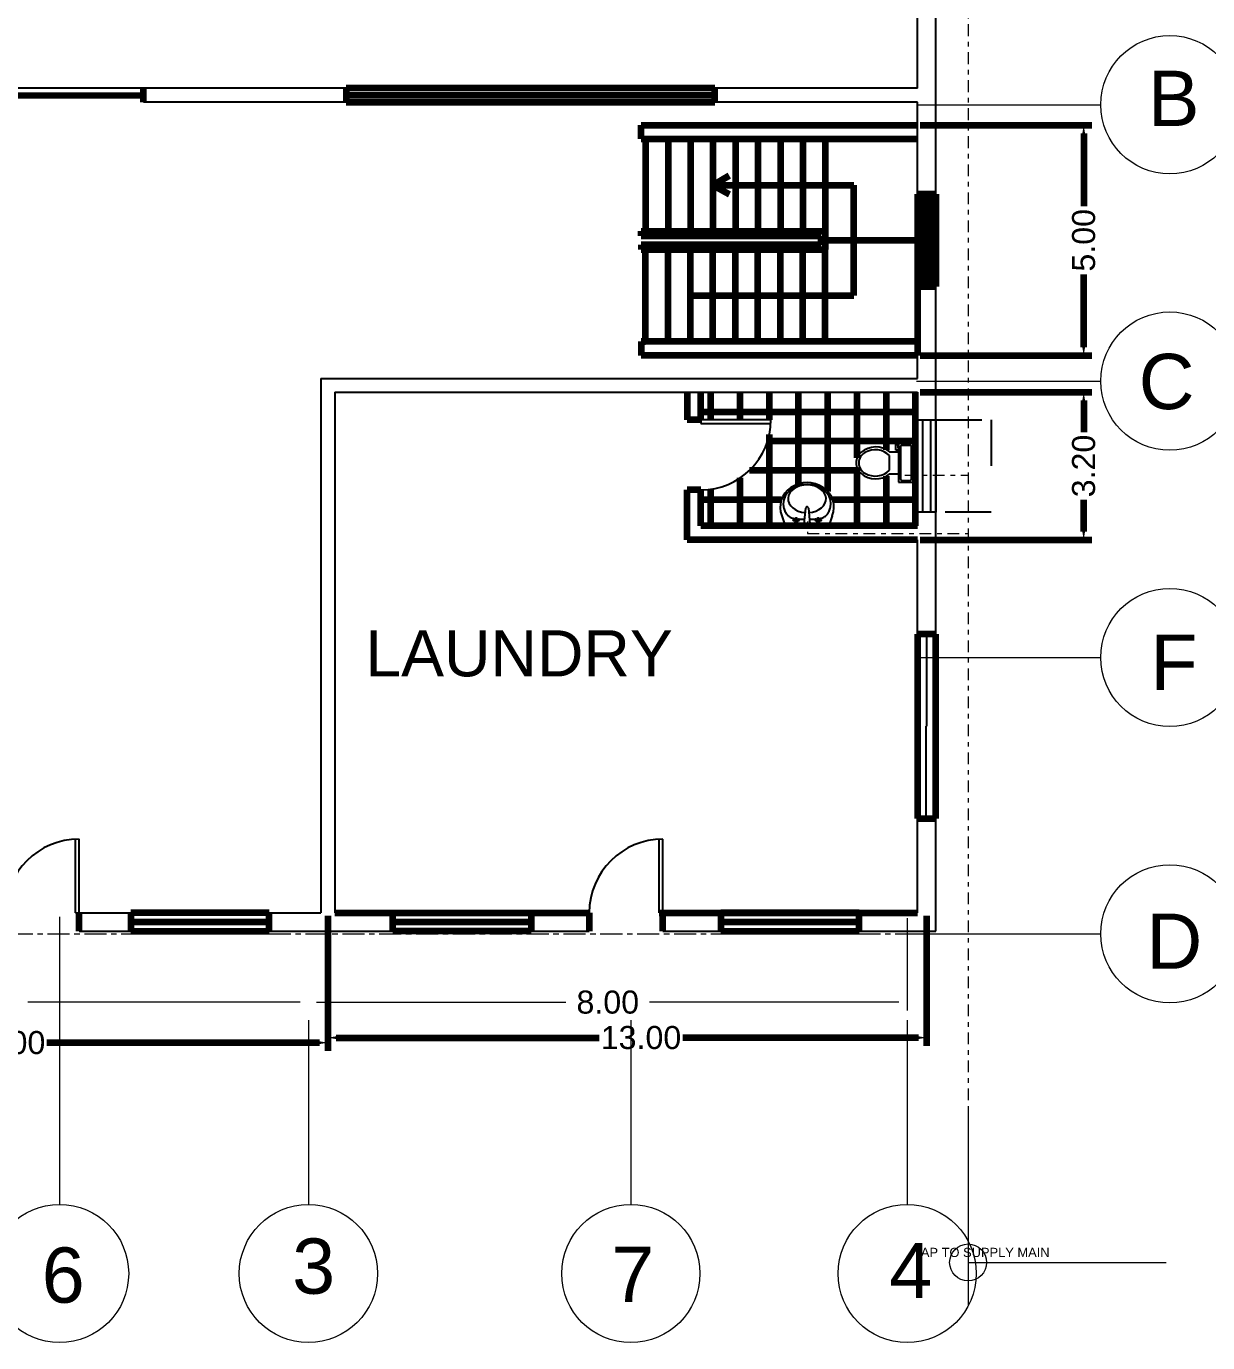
# Model space of a CAD drawing. Header units: millimetres. Extents: x 2391 to 3323, y 1596 to 2537.
# Drawn here: x 2777.02 to 2802.67, y 2170.53 to 2199.11 of the extents above; entities that cross this region are included whole.
import ezdxf

# ---------------------------------------------------------------- set-up
doc = ezdxf.new("R2010")
doc.units = ezdxf.units.MM
for name, pattern in [('ACAD_ISO08W100', [36, 24, -3, 6, -3]), ('DASHDOT', [25.4, 12.7, -6.35, 0, -6.35]), ('DASHED2', [9.525, 6.35, -3.175]), ('JIS_02_1.0', [2, 1, -1])]:
    doc.linetypes.add(name, pattern=pattern)
for name, color, linetype in [('BATH', 171, 'Continuous'), ('dimensions', 203, 'Continuous'), ('doors', 31, 'Continuous'), ('doors and windows schedule', 11, 'Continuous'), ('exterior wall', 140, 'Continuous'), ('interior wall', 191, 'Continuous'), ('Lightning text', 211, 'Continuous'), ('Plumbing symbols', 30, 'Continuous'), ('stairs', 123, 'Continuous'), ('TEXT', 130, 'Continuous'), ('windows', 241, 'Continuous')]:
    doc.layers.add(name, color=color, linetype=linetype)
doc.styles.get("Standard").update_dxf_attribs({"font": 'arial.ttf'})

msp = doc.modelspace()

# ---------------------------------------------------------------- linework, layer by layer
at = {"color": 0, "linetype": 'ByBlock'}
for p, q in [((2795.899, 2190.031), (2795.939, 2190.031)), ((2795.899, 2189.911), (2795.899, 2190.031)), ((2795.959, 2189.911), (2795.899, 2189.911)), ((2795.939, 2190.031), (2795.939, 2189.951)), ((2795.939, 2189.951), (2795.959, 2189.951)), ((2795.959, 2190.051), (2795.959, 2189.211)), ((2796.279, 2190.051), (2795.959, 2190.051)), ((2795.999, 2189.971), (2795.999, 2189.291)), ((2796.199, 2190.011), (2796.039, 2190.011)), ((2796.239, 2189.291), (2796.239, 2189.971)), ((2796.279, 2189.211), (2796.279, 2190.051)), ((2795.765, 2189.871), (2795.959, 2189.871)), ((2795.765, 2189.471), (2795.765, 2189.791)), ((2795.765, 2189.391), (2795.959, 2189.391)), ((2795.959, 2189.211), (2796.279, 2189.211)), ((2796.039, 2189.251), (2796.199, 2189.251)), ((2793.424, 2188.483), (2793.49, 2188.287)), ((2793.455, 2188.742), (2793.456, 2188.729)), ((2793.456, 2188.729), (2793.459, 2188.702)), ((2793.459, 2188.702), (2793.464, 2188.676)), ((2793.464, 2188.676), (2793.469, 2188.651)), ((2793.469, 2188.651), (2793.476, 2188.627)), ((2793.476, 2188.627), (2793.484, 2188.604)), ((2793.484, 2188.604), (2793.492, 2188.583)), ((2793.492, 2188.583), (2793.501, 2188.563)), ((2793.492, 2188.583), (2793.492, 2188.583)), ((2793.501, 2188.563), (2793.512, 2188.545)), ((2793.512, 2188.545), (2793.523, 2188.528)), ((2793.523, 2188.528), (2793.534, 2188.513)), ((2793.534, 2188.513), (2793.547, 2188.499)), ((2793.547, 2188.499), (2793.56, 2188.487)), ((2793.56, 2188.487), (2793.574, 2188.475)), ((2793.574, 2188.475), (2793.589, 2188.465)), ((2793.912, 2188.31), (2793.942, 2188.647)), ((2793.943, 2188.656), (2793.942, 2188.647)), ((2793.948, 2188.665), (2793.943, 2188.656)), ((2793.954, 2188.671), (2793.948, 2188.665)), ((2793.963, 2188.676), (2793.954, 2188.671)), ((2793.972, 2188.677), (2793.963, 2188.676)), ((2793.981, 2188.676), (2793.972, 2188.677)), ((2793.99, 2188.671), (2793.981, 2188.676)), ((2793.996, 2188.665), (2793.99, 2188.671)), ((2794, 2188.656), (2793.996, 2188.665)), ((2794.002, 2188.647), (2794, 2188.656)), ((2794.002, 2188.647), (2794.032, 2188.31)), ((2794.355, 2188.465), (2794.37, 2188.475)), ((2794.37, 2188.475), (2794.384, 2188.487)), ((2794.384, 2188.487), (2794.397, 2188.499)), ((2794.397, 2188.499), (2794.409, 2188.513)), ((2794.409, 2188.513), (2794.421, 2188.528)), ((2794.421, 2188.528), (2794.432, 2188.545)), ((2794.432, 2188.545), (2794.442, 2188.563)), ((2794.442, 2188.563), (2794.452, 2188.583)), ((2794.452, 2188.583), (2794.46, 2188.604)), ((2794.452, 2188.583), (2794.452, 2188.583)), ((2794.52, 2188.483), (2794.454, 2188.287)), ((2794.46, 2188.604), (2794.468, 2188.627)), ((2794.468, 2188.627), (2794.474, 2188.651)), ((2794.474, 2188.651), (2794.48, 2188.676)), ((2794.48, 2188.676), (2794.484, 2188.702)), ((2794.484, 2188.702), (2794.488, 2188.729)), ((2794.488, 2188.729), (2794.489, 2188.742)), ((2793.589, 2188.465), (2793.604, 2188.456)), ((2793.589, 2188.465), (2793.589, 2188.465)), ((2793.604, 2188.456), (2793.62, 2188.448)), ((2793.62, 2188.448), (2793.637, 2188.441)), ((2793.637, 2188.441), (2793.653, 2188.435)), ((2793.652, 2188.298), (2793.642, 2188.287)), ((2793.663, 2188.303), (2793.652, 2188.298)), ((2793.653, 2188.435), (2793.67, 2188.429)), ((2793.661, 2188.402), (2793.659, 2188.395)), ((2793.659, 2188.395), (2793.661, 2188.387)), ((2793.667, 2188.408), (2793.661, 2188.402)), ((2793.661, 2188.387), (2793.667, 2188.382)), ((2793.674, 2188.305), (2793.663, 2188.303)), ((2793.674, 2188.41), (2793.667, 2188.408)), ((2793.667, 2188.382), (2793.674, 2188.38)), ((2793.667, 2188.305), (2793.679, 2188.307)), ((2793.67, 2188.429), (2793.687, 2188.425)), ((2793.682, 2188.408), (2793.674, 2188.41)), ((2793.674, 2188.38), (2793.682, 2188.382)), ((2793.794, 2188.305), (2793.674, 2188.305)), ((2793.679, 2188.307), (2793.691, 2188.313)), ((2793.687, 2188.402), (2793.682, 2188.408)), ((2793.682, 2188.382), (2793.687, 2188.387)), ((2793.687, 2188.425), (2793.703, 2188.421)), ((2793.687, 2188.402), (2793.705, 2188.402)), ((2793.689, 2188.395), (2793.687, 2188.402)), ((2793.687, 2188.387), (2793.689, 2188.395)), ((2793.705, 2188.387), (2793.687, 2188.387)), ((2793.691, 2188.313), (2793.7, 2188.321)), ((2793.7, 2188.321), (2793.707, 2188.332)), ((2793.703, 2188.421), (2793.71, 2188.42)), ((2793.706, 2188.41), (2793.704, 2188.395)), ((2793.704, 2188.395), (2793.706, 2188.379)), ((2793.704, 2188.327), (2793.764, 2188.327)), ((2793.712, 2188.425), (2793.706, 2188.41)), ((2793.706, 2188.379), (2793.712, 2188.365)), ((2793.707, 2188.332), (2793.711, 2188.344)), ((2793.711, 2188.344), (2793.712, 2188.357)), ((2793.722, 2188.43), (2793.712, 2188.425)), ((2793.757, 2188.365), (2793.712, 2188.365)), ((2793.712, 2188.365), (2793.712, 2188.357)), ((2793.712, 2188.357), (2793.757, 2188.357)), ((2793.721, 2188.402), (2793.719, 2188.395)), ((2793.719, 2188.395), (2793.721, 2188.387)), ((2793.727, 2188.408), (2793.721, 2188.402)), ((2793.721, 2188.387), (2793.727, 2188.382)), ((2793.734, 2188.432), (2793.722, 2188.43)), ((2793.734, 2188.41), (2793.727, 2188.408)), ((2793.727, 2188.382), (2793.734, 2188.38)), ((2793.746, 2188.43), (2793.734, 2188.432)), ((2793.742, 2188.408), (2793.734, 2188.41)), ((2793.734, 2188.38), (2793.742, 2188.382)), ((2793.747, 2188.402), (2793.742, 2188.408)), ((2793.742, 2188.382), (2793.747, 2188.387)), ((2793.757, 2188.425), (2793.746, 2188.43)), ((2793.749, 2188.395), (2793.747, 2188.402)), ((2793.747, 2188.387), (2793.749, 2188.395)), ((2793.762, 2188.41), (2793.757, 2188.425)), ((2793.757, 2188.365), (2793.762, 2188.379)), ((2793.757, 2188.357), (2793.757, 2188.365)), ((2793.757, 2188.357), (2793.758, 2188.343)), ((2793.758, 2188.343), (2793.763, 2188.33)), ((2793.761, 2188.413), (2793.78, 2188.412)), ((2793.764, 2188.395), (2793.762, 2188.41)), ((2793.762, 2188.379), (2793.764, 2188.395)), ((2793.763, 2188.33), (2793.771, 2188.319)), ((2793.764, 2188.402), (2793.781, 2188.402)), ((2793.764, 2188.387), (2793.781, 2188.387)), ((2793.771, 2188.319), (2793.782, 2188.31)), ((2793.781, 2188.402), (2793.779, 2188.395)), ((2793.779, 2188.395), (2793.781, 2188.387)), ((2793.78, 2188.412), (2793.795, 2188.412)), ((2793.787, 2188.408), (2793.781, 2188.402)), ((2793.781, 2188.387), (2793.787, 2188.382)), ((2793.782, 2188.31), (2793.794, 2188.305)), ((2793.794, 2188.41), (2793.787, 2188.408)), ((2793.787, 2188.382), (2793.794, 2188.38)), ((2793.802, 2188.408), (2793.794, 2188.41)), ((2793.794, 2188.38), (2793.802, 2188.382)), ((2793.81, 2188.299), (2793.794, 2188.305)), ((2793.795, 2188.412), (2793.81, 2188.412)), ((2793.807, 2188.402), (2793.802, 2188.408)), ((2793.802, 2188.382), (2793.807, 2188.387)), ((2793.809, 2188.395), (2793.807, 2188.402)), ((2793.807, 2188.387), (2793.809, 2188.395)), ((2793.81, 2188.412), (2793.825, 2188.412)), ((2793.828, 2188.287), (2793.81, 2188.299)), ((2793.825, 2188.412), (2793.84, 2188.412)), ((2793.84, 2188.412), (2793.856, 2188.412)), ((2793.84, 2188.412), (2793.84, 2188.412)), ((2793.856, 2188.412), (2793.872, 2188.412)), ((2793.862, 2188.302), (2793.859, 2188.295)), ((2793.859, 2188.295), (2793.859, 2188.287)), ((2793.867, 2188.307), (2793.862, 2188.302)), ((2793.874, 2188.31), (2793.867, 2188.307)), ((2793.872, 2188.412), (2793.888, 2188.411)), ((2793.882, 2188.31), (2793.874, 2188.31)), ((2793.912, 2188.31), (2793.882, 2188.31)), ((2793.888, 2188.411), (2793.904, 2188.411)), ((2793.904, 2188.411), (2793.921, 2188.411)), ((2793.912, 2188.31), (2794.032, 2188.31)), ((2794.023, 2188.411), (2794.042, 2188.411)), ((2794.032, 2188.31), (2794.069, 2188.31)), ((2794.042, 2188.411), (2794.056, 2188.411)), ((2794.056, 2188.411), (2794.071, 2188.411)), ((2794.077, 2188.309), (2794.069, 2188.31)), ((2794.071, 2188.411), (2794.087, 2188.411)), ((2794.083, 2188.306), (2794.077, 2188.309)), ((2794.089, 2188.301), (2794.083, 2188.306)), ((2794.087, 2188.411), (2794.102, 2188.411)), ((2794.087, 2188.411), (2794.087, 2188.411)), ((2794.092, 2188.294), (2794.089, 2188.301)), ((2794.092, 2188.287), (2794.092, 2188.294)), ((2794.102, 2188.411), (2794.118, 2188.411)), ((2794.118, 2188.411), (2794.135, 2188.412)), ((2794.132, 2188.298), (2794.122, 2188.287)), ((2794.143, 2188.303), (2794.132, 2188.298)), ((2794.135, 2188.412), (2794.151, 2188.412)), ((2794.141, 2188.402), (2794.139, 2188.395)), ((2794.139, 2188.395), (2794.141, 2188.387)), ((2794.147, 2188.408), (2794.141, 2188.402)), ((2794.141, 2188.387), (2794.147, 2188.382)), ((2794.154, 2188.305), (2794.143, 2188.303)), ((2794.154, 2188.41), (2794.147, 2188.408)), ((2794.147, 2188.382), (2794.154, 2188.38)), ((2794.147, 2188.305), (2794.159, 2188.307)), ((2794.151, 2188.412), (2794.168, 2188.413)), ((2794.162, 2188.408), (2794.154, 2188.41)), ((2794.154, 2188.38), (2794.162, 2188.382)), ((2794.274, 2188.305), (2794.154, 2188.305)), ((2794.159, 2188.307), (2794.171, 2188.313)), ((2794.167, 2188.402), (2794.162, 2188.408)), ((2794.162, 2188.382), (2794.167, 2188.387)), ((2794.169, 2188.395), (2794.167, 2188.402)), ((2794.167, 2188.402), (2794.185, 2188.402)), ((2794.167, 2188.387), (2794.169, 2188.395)), ((2794.185, 2188.387), (2794.167, 2188.387)), ((2794.168, 2188.413), (2794.186, 2188.414)), ((2794.171, 2188.313), (2794.18, 2188.321)), ((2794.18, 2188.321), (2794.187, 2188.332)), ((2794.186, 2188.41), (2794.184, 2188.395)), ((2794.184, 2188.395), (2794.186, 2188.379)), ((2794.184, 2188.327), (2794.244, 2188.327)), ((2794.192, 2188.425), (2794.186, 2188.41)), ((2794.186, 2188.414), (2794.188, 2188.414)), ((2794.186, 2188.379), (2794.192, 2188.365)), ((2794.187, 2188.332), (2794.191, 2188.344)), ((2794.191, 2188.344), (2794.192, 2188.357)), ((2794.203, 2188.43), (2794.192, 2188.425)), ((2794.237, 2188.365), (2794.192, 2188.365)), ((2794.192, 2188.365), (2794.192, 2188.357)), ((2794.192, 2188.357), (2794.237, 2188.357)), ((2794.201, 2188.402), (2794.199, 2188.395)), ((2794.199, 2188.395), (2794.201, 2188.387)), ((2794.207, 2188.408), (2794.201, 2188.402)), ((2794.201, 2188.387), (2794.207, 2188.382)), ((2794.214, 2188.432), (2794.203, 2188.43)), ((2794.214, 2188.41), (2794.207, 2188.408)), ((2794.207, 2188.382), (2794.214, 2188.38)), ((2794.226, 2188.43), (2794.214, 2188.432)), ((2794.222, 2188.408), (2794.214, 2188.41)), ((2794.214, 2188.38), (2794.222, 2188.382)), ((2794.227, 2188.402), (2794.222, 2188.408)), ((2794.222, 2188.382), (2794.227, 2188.387)), ((2794.237, 2188.425), (2794.226, 2188.43)), ((2794.229, 2188.395), (2794.227, 2188.402)), ((2794.227, 2188.387), (2794.229, 2188.395)), ((2794.243, 2188.41), (2794.237, 2188.425)), ((2794.237, 2188.365), (2794.243, 2188.379)), ((2794.237, 2188.357), (2794.237, 2188.365)), ((2794.237, 2188.357), (2794.238, 2188.343)), ((2794.238, 2188.421), (2794.255, 2188.425)), ((2794.238, 2188.343), (2794.243, 2188.33)), ((2794.244, 2188.395), (2794.243, 2188.41)), ((2794.243, 2188.379), (2794.244, 2188.395)), ((2794.243, 2188.33), (2794.251, 2188.319)), ((2794.244, 2188.402), (2794.261, 2188.402)), ((2794.244, 2188.387), (2794.261, 2188.387)), ((2794.251, 2188.319), (2794.262, 2188.31)), ((2794.255, 2188.425), (2794.273, 2188.429)), ((2794.261, 2188.402), (2794.259, 2188.395)), ((2794.259, 2188.395), (2794.261, 2188.387)), ((2794.267, 2188.408), (2794.261, 2188.402)), ((2794.261, 2188.387), (2794.267, 2188.382)), ((2794.262, 2188.31), (2794.274, 2188.305)), ((2794.274, 2188.41), (2794.267, 2188.408)), ((2794.267, 2188.382), (2794.274, 2188.38)), ((2794.273, 2188.429), (2794.29, 2188.435)), ((2794.282, 2188.408), (2794.274, 2188.41)), ((2794.274, 2188.38), (2794.282, 2188.382)), ((2794.29, 2188.299), (2794.274, 2188.305)), ((2794.287, 2188.402), (2794.282, 2188.408)), ((2794.282, 2188.382), (2794.287, 2188.387)), ((2794.289, 2188.395), (2794.287, 2188.402)), ((2794.287, 2188.387), (2794.289, 2188.395)), ((2794.29, 2188.435), (2794.307, 2188.441)), ((2794.308, 2188.287), (2794.29, 2188.299)), ((2794.307, 2188.441), (2794.323, 2188.448)), ((2794.323, 2188.448), (2794.339, 2188.456)), ((2794.339, 2188.456), (2794.355, 2188.465)), ((2794.355, 2188.465), (2794.355, 2188.465))]:
    msp.add_line(p, q, dxfattribs=at)
for centre, radius, start, end in [((2795.462, 2189.491), 0.487, 51.4691, 131.0789), ((2795.452, 2189.463), 0.453, 46.3677, 119.5765), ((2796.034, 2189.976), 0.0354, 81.8699, 188.1301), ((2796.204, 2189.976), 0.0354, 351.8699, 98.1301), ((2795.339, 2189.631), 0.3, 131.0789, 228.9209), ((2795.357, 2189.631), 0.26, 119.5765, 240.4233), ((2795.462, 2189.772), 0.487, 228.9209, 308.5307), ((2795.452, 2189.799), 0.453, 240.4233, 313.6321), ((2796.034, 2189.286), 0.0354, 171.8699, 278.1301), ((2796.204, 2189.286), 0.0354, 261.8699, 8.1301)]:
    msp.add_arc(centre, radius, start, end, dxfattribs=at)
for centre, major_axis, ratio, start_param, end_param in [((2793.972, 2188.669), (-0.584, 0), 0.916316, 2.786438, 6.63834), ((2793.972, 2188.742), (-0.517, 0), 0.815274, 3.141593, 6.283185), ((2793.972, 2188.853), (-0.412, 0), 0.730435, 1.664123, 7.760732)]:
    msp.add_ellipse(centre, major_axis=major_axis, ratio=ratio, start_param=start_param, end_param=end_param, dxfattribs=at)
at = {"layer": 'BATH', "linetype": 'Continuous', "lineweight": 100}
for p, q in [((2791.884, 2190.564), (2791.884, 2191.164)), ((2792.519, 2190.564), (2792.519, 2191.164)), ((2793.154, 2190.564), (2793.154, 2191.164)), ((2793.789, 2189.178), (2793.789, 2191.164)), ((2794.424, 2189.009), (2794.424, 2191.164)), ((2795.059, 2189.739), (2795.059, 2191.164)), ((2795.694, 2189.918), (2795.694, 2191.164)), ((2796.329, 2188.264), (2796.329, 2191.164)), ((2791.668, 2190.742), (2796.368, 2190.742)), ((2793.154, 2188.264), (2793.154, 2190.246)), ((2793.117, 2190.107), (2796.368, 2190.107)), ((2792.725, 2189.472), (2795.085, 2189.472)), ((2795.059, 2188.264), (2795.059, 2189.524)), ((2795.694, 2188.264), (2795.694, 2189.344)), ((2796.279, 2189.472), (2796.368, 2189.472)), ((2791.884, 2188.264), (2791.884, 2189.059)), ((2792.519, 2188.264), (2792.519, 2189.305)), ((2791.668, 2188.837), (2793.417, 2188.837)), ((2794.527, 2188.837), (2796.368, 2188.837))]:
    msp.add_line(p, q, dxfattribs=at)
at = {"layer": 'dimensions', "lineweight": 100}
for p, q in [((2796.43, 2196.964), (2800.157, 2196.964)), ((2799.977, 2196.784), (2799.977, 2195.202)), ((2794.368, 2194.464), (2796.368, 2194.464)), ((2799.977, 2192.144), (2799.977, 2193.725)), ((2796.43, 2191.964), (2800.157, 2191.964)), ((2796.43, 2191.164), (2800.157, 2191.164)), ((2799.977, 2190.984), (2799.977, 2190.302)), ((2799.977, 2188.144), (2799.977, 2188.826)), ((2796.43, 2187.964), (2800.157, 2187.964)), ((2783.568, 2179.801), (2783.568, 2176.973)), ((2783.568, 2179.801), (2783.568, 2176.864)), ((2796.568, 2179.801), (2796.568, 2176.973)), ((2783.388, 2177.044), (2777.472, 2177.044)), ((2783.748, 2177.153), (2789.457, 2177.153)), ((2796.388, 2177.153), (2791.276, 2177.153))]:
    msp.add_line(p, q, dxfattribs=at)
at = {"layer": 'dimensions', "lineweight": 13}
for p, q in [((2796.146, 2179.745), (2796.146, 2177.742)), ((2782.966, 2177.922), (2777.055, 2177.922)), ((2783.326, 2177.922), (2788.737, 2177.922)), ((2795.966, 2177.922), (2790.555, 2177.922))]:
    msp.add_line(p, q, dxfattribs=at)
at = {"layer": 'dimensions'}
for points in [[(2799.947, 2196.784), (2800.007, 2196.784), (2799.977, 2196.964)], [(2799.947, 2192.144), (2800.007, 2192.144), (2799.977, 2191.964)], [(2799.947, 2190.984), (2800.007, 2190.984), (2799.977, 2191.164)], [(2799.947, 2188.144), (2800.007, 2188.144), (2799.977, 2187.964)], [(2783.388, 2177.074), (2783.388, 2177.014), (2783.568, 2177.044)], [(2783.748, 2177.183), (2783.748, 2177.123), (2783.568, 2177.153)], [(2796.388, 2177.183), (2796.388, 2177.123), (2796.568, 2177.153)]]:
    msp.add_solid(points, dxfattribs=at)
at = {"layer": 'doors', "lineweight": 100}
for p, q in [((2776.568, 2197.604), (2779.568, 2197.614)), ((2790.763, 2179.864), (2790.843, 2179.864))]:
    msp.add_line(p, q, dxfattribs=at)
at = {"layer": 'doors'}
for p, q in [((2793.188, 2190.564), (2791.668, 2190.564)), ((2791.668, 2190.564), (2791.668, 2190.484)), ((2791.668, 2190.564), (2791.668, 2190.484)), ((2791.668, 2190.484), (2793.185, 2190.484)), ((2778.088, 2179.864), (2778.088, 2181.462)), ((2778.168, 2179.864), (2778.168, 2181.464)), ((2790.763, 2179.864), (2790.763, 2181.462)), ((2790.843, 2179.864), (2790.843, 2181.464)), ((2778.088, 2179.864), (2778.168, 2179.864))]:
    msp.add_line(p, q, dxfattribs=at)
for centre, radius, start, end in [((2791.668, 2190.564), 1.52, 270, 0), ((2778.168, 2179.864), 1.6, 90, 180), ((2790.843, 2179.864), 1.6, 90, 180)]:
    msp.add_arc(centre, radius, start, end, dxfattribs=at)
at = {"layer": 'exterior wall'}
for p, q in [((2796.768, 2179.464), (2796.768, 2209.464)), ((2796.368, 2197.764), (2796.368, 2204.187)), ((2796.368, 2191.464), (2796.368, 2197.464)), ((2796.368, 2188.264), (2796.368, 2191.164)), ((2796.368, 2179.864), (2796.368, 2187.964)), ((2778.168, 2179.864), (2783.418, 2179.864)), ((2778.168, 2179.464), (2789.243, 2179.464)), ((2790.843, 2179.464), (2796.768, 2179.464))]:
    msp.add_line(p, q, dxfattribs=at)
at = {"layer": 'exterior wall', "lineweight": 100}
for p, q in [((2778.168, 2179.464), (2778.168, 2179.864)), ((2783.718, 2179.864), (2789.243, 2179.864)), ((2789.243, 2179.864), (2789.243, 2179.464)), ((2790.843, 2179.864), (2796.368, 2179.864)), ((2790.843, 2179.464), (2790.843, 2179.864))]:
    msp.add_line(p, q, dxfattribs=at)
at = {"layer": 'interior wall'}
for p, q in [((2796.368, 2197.764), (2756.768, 2197.764)), ((2796.368, 2197.464), (2779.568, 2197.464)), ((2783.418, 2191.464), (2796.368, 2191.464)), ((2783.418, 2191.464), (2783.418, 2179.864)), ((2783.718, 2191.164), (2796.368, 2191.164)), ((2783.718, 2191.164), (2783.718, 2179.864))]:
    msp.add_line(p, q, dxfattribs=at)
at = {"layer": 'interior wall', "lineweight": 100}
for p, q in [((2779.568, 2197.464), (2779.568, 2197.764)), ((2791.368, 2191.164), (2791.368, 2190.564)), ((2791.668, 2190.564), (2791.668, 2191.164)), ((2791.668, 2190.564), (2791.368, 2190.564)), ((2791.368, 2187.964), (2791.368, 2189.044)), ((2791.668, 2189.044), (2791.368, 2189.044)), ((2791.668, 2188.264), (2791.668, 2189.044)), ((2796.368, 2188.264), (2791.668, 2188.264)), ((2796.368, 2187.964), (2791.368, 2187.964))]:
    msp.add_line(p, q, dxfattribs=at)
at = {"layer": 'Lightning text', "linetype": 'ByBlock', "lineweight": 13, "ltscale": 0.02}
for p, q in [((2796.346, 2197.408), (2800.346, 2197.408)), ((2796.346, 2191.408), (2800.346, 2191.408)), ((2796.346, 2185.408), (2800.346, 2185.408)), ((2777.746, 2179.774), (2777.746, 2173.532)), ((2796.346, 2179.408), (2800.346, 2179.408)), ((2783.146, 2177.532), (2783.146, 2173.532)), ((2790.146, 2177.532), (2790.146, 2173.532)), ((2796.146, 2177.532), (2796.146, 2173.532))]:
    msp.add_line(p, q, dxfattribs=at)
for centre in [(2801.846, 2197.408), (2801.846, 2191.408), (2801.846, 2185.408), (2801.846, 2179.408), (2777.746, 2172.032), (2783.146, 2172.032), (2790.146, 2172.032), (2796.146, 2172.032)]:
    msp.add_circle(centre, 1.5, dxfattribs=at)
at = {"layer": 'Plumbing symbols', "linetype": 'DASHDOT', "lineweight": 13, "ltscale": 0.02}
for p, q in [((2797.467, 2210.097), (2797.467, 2175.594)), ((2796.095, 2189.365), (2797.457, 2189.365)), ((2793.982, 2188.097), (2797.459, 2188.097))]:
    msp.add_line(p, q, dxfattribs=at)
at = {"layer": 'Plumbing symbols', "linetype": 'DASHED2', "lineweight": 13, "ltscale": 0.02}
msp.add_line((2793.982, 2188.36), (2793.982, 2188.097), dxfattribs=at)
at = {"layer": 'Plumbing symbols', "linetype": 'ACAD_ISO08W100', "lineweight": 13, "ltscale": 0.02}
msp.add_line((2755.884, 2179.408), (2797.467, 2179.408), dxfattribs=at)
at = {"layer": 'Plumbing symbols', "linetype": 'ByBlock', "lineweight": 13, "ltscale": 0.02}
for p, q in [((2797.467, 2175.594), (2797.467, 2172.274)), ((2797.467, 2172.274), (2797.467, 2171.341)), ((2797.467, 2172.274), (2801.77, 2172.274))]:
    msp.add_line(p, q, dxfattribs=at)
msp.add_circle((2797.467, 2172.274), 0.4, dxfattribs=at)
at = {"layer": 'stairs', "lineweight": 100}
for p, q in [((2790.368, 2196.664), (2790.368, 2196.964)), ((2790.368, 2196.964), (2796.368, 2196.964)), ((2790.368, 2196.664), (2796.368, 2196.664)), ((2790.468, 2196.664), (2790.468, 2194.664)), ((2790.955, 2196.664), (2790.955, 2194.664)), ((2791.443, 2196.664), (2791.443, 2194.664)), ((2791.93, 2196.664), (2791.93, 2194.664)), ((2792.418, 2196.664), (2792.418, 2194.664)), ((2792.905, 2196.664), (2792.905, 2194.664)), ((2793.393, 2196.664), (2793.393, 2194.664)), ((2793.88, 2196.664), (2793.88, 2194.664)), ((2794.368, 2196.664), (2794.368, 2194.664)), ((2791.93, 2195.664), (2792.28, 2195.868)), ((2791.93, 2195.664), (2794.989, 2195.664)), ((2791.93, 2195.664), (2792.28, 2195.462)), ((2794.989, 2193.264), (2794.989, 2195.664)), ((2790.368, 2194.564), (2790.368, 2194.664)), ((2790.368, 2194.664), (2794.368, 2194.664)), ((2790.368, 2194.664), (2790.368, 2194.564)), ((2790.368, 2194.564), (2794.268, 2194.564)), ((2794.268, 2194.564), (2794.268, 2194.364)), ((2794.368, 2194.664), (2794.368, 2194.264)), ((2794.268, 2194.364), (2790.368, 2194.364)), ((2790.368, 2194.364), (2790.368, 2194.264)), ((2790.368, 2194.264), (2794.368, 2194.264)), ((2790.468, 2192.264), (2790.468, 2194.264)), ((2790.955, 2192.264), (2790.955, 2194.264)), ((2791.443, 2192.264), (2791.443, 2194.264)), ((2791.93, 2192.264), (2791.93, 2194.264)), ((2792.418, 2192.264), (2792.418, 2194.264)), ((2792.905, 2192.264), (2792.905, 2194.264)), ((2793.393, 2192.264), (2793.393, 2194.264)), ((2793.88, 2192.264), (2793.88, 2194.264)), ((2794.368, 2194.264), (2794.368, 2194.364)), ((2794.368, 2192.264), (2794.368, 2194.264)), ((2796.368, 2194.464), (2796.368, 2191.964)), ((2791.443, 2193.264), (2794.989, 2193.264)), ((2796.368, 2192.264), (2790.368, 2192.264)), ((2790.368, 2192.264), (2790.368, 2191.964)), ((2790.368, 2192.264), (2790.468, 2192.264)), ((2796.368, 2191.964), (2790.368, 2191.964))]:
    msp.add_line(p, q, dxfattribs=at)
at = {"layer": 'windows', "lineweight": 100}
for p, q in [((2783.968, 2197.764), (2783.968, 2197.464)), ((2791.968, 2197.764), (2783.968, 2197.764)), ((2783.968, 2197.614), (2791.968, 2197.614)), ((2791.968, 2197.464), (2791.968, 2197.764)), ((2783.968, 2197.464), (2791.968, 2197.464)), ((2796.768, 2195.464), (2796.368, 2195.464)), ((2796.368, 2195.464), (2796.368, 2193.464)), ((2796.498, 2195.464), (2796.498, 2193.464)), ((2796.638, 2195.464), (2796.638, 2193.464)), ((2796.768, 2195.464), (2796.768, 2193.464)), ((2796.368, 2193.464), (2796.768, 2193.464)), ((2796.768, 2185.914), (2796.368, 2185.914)), ((2796.368, 2185.914), (2796.368, 2181.914)), ((2796.768, 2181.914), (2796.768, 2185.914)), ((2796.368, 2181.914), (2796.768, 2181.914)), ((2782.293, 2179.864), (2779.293, 2179.864)), ((2779.293, 2179.864), (2779.293, 2179.464)), ((2782.293, 2179.664), (2779.293, 2179.664)), ((2782.293, 2179.464), (2782.293, 2179.864)), ((2784.983, 2179.464), (2784.983, 2179.864)), ((2784.983, 2179.864), (2787.983, 2179.864)), ((2787.983, 2179.664), (2784.983, 2179.664)), ((2787.983, 2179.864), (2787.983, 2179.464)), ((2795.103, 2179.864), (2792.103, 2179.864)), ((2792.103, 2179.864), (2792.103, 2179.464)), ((2795.103, 2179.664), (2792.103, 2179.664)), ((2795.103, 2179.464), (2795.103, 2179.864)), ((2779.293, 2179.464), (2782.293, 2179.464)), ((2787.983, 2179.464), (2784.983, 2179.464)), ((2792.103, 2179.464), (2795.103, 2179.464))]:
    msp.add_line(p, q, dxfattribs=at)
at = {"layer": 'windows'}
for p, q in [((2796.368, 2188.564), (2796.368, 2190.564)), ((2796.368, 2190.564), (2796.768, 2190.564)), ((2796.488, 2188.564), (2796.488, 2190.564)), ((2796.648, 2190.564), (2796.648, 2188.564)), ((2796.768, 2190.564), (2796.768, 2188.564)), ((2796.768, 2188.564), (2796.368, 2188.564)), ((2796.568, 2185.914), (2796.568, 2183.914)), ((2796.568, 2183.914), (2796.548, 2183.914)), ((2796.548, 2183.914), (2796.548, 2181.914))]:
    msp.add_line(p, q, dxfattribs=at)
at = {"layer": 'windows', "linetype": 'JIS_02_1.0'}
for p, q in [((2796.768, 2190.564), (2797.968, 2190.564)), ((2797.968, 2190.564), (2797.968, 2188.564)), ((2797.968, 2188.564), (2796.768, 2188.564))]:
    msp.add_line(p, q, dxfattribs=at)

# ---------------------------------------------------------------- texts
at = {"layer": 'dimensions', "lineweight": 100, "char_height": 0.5, "attachment_point": 5, "rotation": 90}
for s, insert in [('\\A1;5.00', (2799.977, 2194.464)), ('\\A1;3.20', (2799.977, 2189.564))]:
    msp.add_mtext(s, dxfattribs=dict(at, insert=insert))
at = {"layer": 'dimensions', "lineweight": 13, "insert": (2789.646, 2177.922), "char_height": 0.5, "attachment_point": 5}
msp.add_mtext('\\A1;8.00', dxfattribs=at)
at = {"layer": 'dimensions', "lineweight": 100, "char_height": 0.5, "attachment_point": 5}
for s, insert in [('\\A1;13.00', (2790.367, 2177.153)), ('\\A1;14.00', (2776.563, 2177.044))]:
    msp.add_mtext(s, dxfattribs=dict(at, insert=insert))
at = {"layer": 'doors and windows schedule'}
for s, p in [('B', (2801.372, 2196.946)), ('C', (2801.171, 2190.799)), ('F', (2801.424, 2184.703)), ('D', (2801.34, 2178.648)), ('3', (2782.795, 2171.594)), ('6', (2777.359, 2171.399)), ('7', (2789.723, 2171.417)), ('4', (2795.755, 2171.499))]:
    msp.add_text(s, height=1.2, dxfattribs=at).set_placement(p)
at = {"layer": 'Plumbing symbols'}
msp.add_text('TAP TO SUPPLY MAIN', height=0.2, dxfattribs=at).set_placement((2796.272, 2172.391))
at = {"layer": 'TEXT'}
msp.add_text('LAUNDRY', height=1, dxfattribs=at).set_placement((2784.383, 2184.997))

doc.saveas('drawing.dxf')
